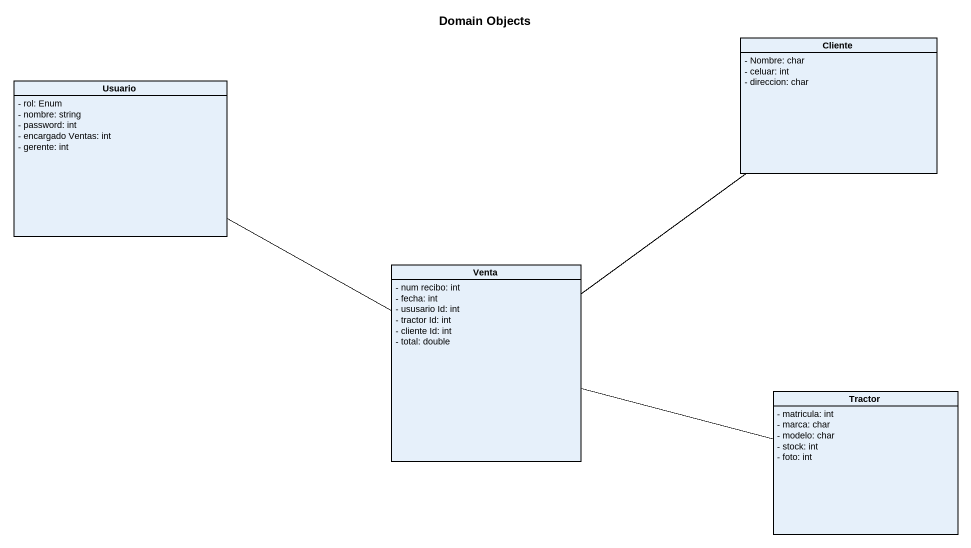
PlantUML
@startuml
title Domain Objects
hide circle
hide empty members
skinparam classAttributeIconSize 0
class Cliente {
  - Nombre: char
  - celuar: int
  - direccion: char
}
class Usuario {
  - rol: Enum
  - nombre: string
  - password: int
  - encargado Ventas: int
  - gerente: int
}
class Venta {
  - num recibo: int
  - fecha: int
  - ususario Id: int
  - tractor Id: int
  - cliente Id: int
  - total: double
}
class Tractor {
  - matricula: int
  - marca: char
  - modelo: char
  - stock: int
  - foto: int
}
Usuario -right- Venta
Venta -up- Cliente
Venta -right- Tractor
@enduml
